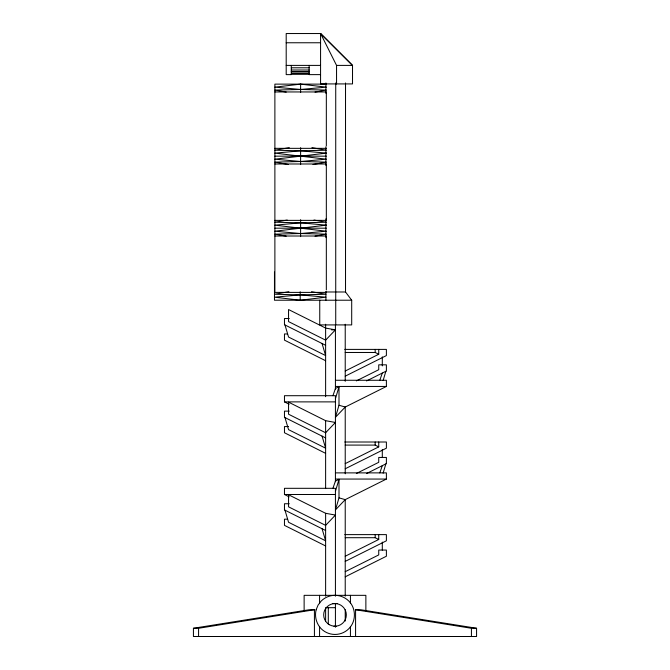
<?xml version="1.0" encoding="UTF-8"?>
<svg xmlns="http://www.w3.org/2000/svg" width="670" height="670" viewBox="0 0 670 670"><rect width="100%" height="100%" fill="white"/><g stroke="black" fill="none" stroke-linecap="round" stroke-linejoin="round"><path stroke-width="1" d="M335.427 398.784L338.995 386.716L335.427 388.491L332.931 395.702M338.995 386.716L338.995 405.25L335.427 417.318L345.226 407.033L386.389 386.448L386.389 380.267L335.427 380.267M335.427 491.395L338.995 479.326L335.427 481.102L332.931 488.313M338.995 479.326L338.995 497.86L335.427 509.929L345.226 499.644L386.389 479.058L386.389 472.878L335.427 472.878M383.123 380.56L385.861 371.281M383.123 473.171L385.861 463.891M379.806 380.267L382.302 373.056M379.806 472.878L382.302 465.667M335.427 329.858L325.62 340.142L288.552 321.608L288.552 309.54L325.62 328.074L335.427 329.858L331.508 329.858M345.226 371.012L378.734 354.262L378.734 349.397M345.226 376.163L386.389 355.577L386.389 349.397L344.79 349.397M356.348 380.887L378.734 369.698L378.734 364.832L386.389 364.832L386.389 371.012L366.549 380.937M345.226 463.623L378.734 446.873L378.734 442.007M345.226 468.774L386.389 448.188L386.389 442.007L344.79 442.007M356.348 473.497L378.734 462.308L378.734 457.443L386.389 457.443L386.389 463.623L366.549 473.548M345.226 556.234L378.734 539.484L378.734 534.618M345.226 561.385L386.389 540.799L386.389 534.618L344.79 534.618M345.226 571.669L378.734 554.919L378.734 550.053L386.389 550.053L386.389 556.234L345.226 576.82M315.017 92.083L326.332 90.09L300.612 89.47L274.884 90.09L286.199 92.083M289.289 147.66L274.884 150.197L300.612 150.817L326.332 150.197L311.927 147.66M312.957 164.477L326.332 162.123L300.612 161.504L274.884 162.123L288.259 164.477M287.229 220.053L274.884 222.222L300.612 222.842L326.332 222.222L313.987 220.053M315.017 236.15L326.332 234.148L300.612 233.537L274.884 234.148L286.199 236.15M288.879 291.718L274.474 294.256L300.194 294.875L325.922 294.256L311.517 291.718M355.577 636.5L355.577 609.742L360.728 609.742L476.571 628.267L476.571 636.5L193.429 636.5L193.429 628.267L309.272 609.742L314.423 609.742L314.423 636.5M193.429 628.267L198.571 628.267L314.423 609.742M300.612 84.127L274.884 87.15L300.612 89.47L326.332 87.15L300.612 84.127L300.612 92.561M300.194 300.219L325.922 297.195L300.194 294.875L274.474 297.195L300.194 300.219L300.194 291.785M320.57 33.5L336.549 65.4L352.521 65.4L320.57 33.5L320.57 83.918L352.521 83.918L352.521 65.4L320.57 33.534L286.199 33.534L286.199 74.621L291.291 74.621L291.291 65.4M286.199 42.763L320.57 42.763M286.199 65.4L320.57 65.4M291.291 67.787L309.146 67.787M291.291 70.015L309.146 70.015M291.291 71.497L309.146 71.497M291.291 71.924L309.146 71.924M291.291 73.39L309.146 73.39M291.291 74.311L309.146 74.311M320.57 74.621L309.146 74.621L309.146 65.4M326.332 84.127L274.884 84.127L274.884 292.396L326.332 292.396M274.884 91.949L326.332 91.949M274.884 148.338L326.332 148.338M274.884 156.16L326.332 156.16M274.884 163.983L326.332 163.983M274.884 220.371L326.332 220.371M274.884 228.185L326.332 228.185M274.884 236.008L326.332 236.008M325.922 291.986L345.527 291.986L351.7 300.219L351.7 324.916L319.749 324.916L319.749 300.219M351.7 300.219L274.474 300.219L274.474 272.028M289.247 318.526L284.465 318.526L284.465 324.707L325.62 345.293M287.581 333.962L284.465 333.962L284.465 340.142L325.62 360.728M345.192 352.479L375.175 352.479L378.734 354.262M335.427 386.448L386.389 386.448M335.427 481.688L335.427 395.702L284.465 395.702L284.465 401.883L335.427 401.883M289.247 411.137L284.465 411.137L284.465 417.318L325.62 437.904M288.552 426.572L284.465 426.572L284.465 432.753L325.62 453.339M345.192 445.089L375.175 445.089L378.734 446.873M335.427 479.058L386.389 479.058M335.427 596.2L335.427 488.313L284.465 488.313L284.465 494.494L335.427 494.494M289.247 503.748L284.465 503.748L284.465 509.929L325.62 530.514M287.581 519.183L284.465 519.183L284.465 525.364L325.62 545.95M345.192 537.7L375.175 537.7L378.734 539.484M332.94 603.569L337.06 603.569M335.427 607.69L325.62 607.69L325.62 621.065M333.97 626.207L336.223 626.207M355.577 609.742L471.429 628.267L476.571 628.267M325.62 420.685L335.427 422.469L325.62 432.753L288.552 414.219L288.552 402.151L325.62 420.685L325.62 488.614M325.62 513.295L335.427 515.079L325.62 525.364L288.552 506.83L288.552 494.762L325.62 513.295L325.62 596.2M338.995 405.25L345.226 407.033M338.995 497.86L345.226 499.644M284.465 401.883L289.139 404.228M284.465 494.494L289.139 496.839M322.061 343.509L325.62 355.577L288.552 337.043L284.984 324.975M322.061 436.12L325.62 448.188L288.552 429.654L284.984 417.586M322.061 528.731L325.62 540.799L288.552 522.265L284.984 510.197M471.429 628.267L471.429 636.5M382.302 356.85L382.302 365.904M382.302 449.461L382.302 457.51M382.302 542.072L382.302 550.12M375.175 349.397L375.175 352.479M375.175 442.007L375.175 445.089M375.175 534.618L375.175 537.7M365.87 610.772L365.87 595.337L304.13 595.337L304.13 610.772M350.435 595.337L350.435 603.168M350.435 626.618L350.435 636.5M345.527 82.946L345.527 291.986M345.226 324.238L345.226 381.305M345.226 406.866L345.226 473.807M345.226 499.954L345.226 596.183M345.226 609.742L345.226 621.065M336.549 65.4L336.549 83.918M335.729 82.946L335.729 324.916M335.427 324.749L335.427 389.387M335.427 603.511L335.427 627.237M328.3 607.69L328.3 624.155M326.332 92.778L326.332 145.834M326.332 164.812L326.332 219.534M326.332 236.845L326.332 289.892M325.922 82.946L325.922 93.398M325.922 146.705L325.922 165.515M325.922 218.822L325.922 237.641M325.922 291.475L325.922 300.219M325.62 324.238L325.62 396.699M319.565 595.337L319.565 603.168M319.565 626.618L319.565 636.5M300.612 147.727L300.612 164.594M300.612 219.752L300.612 236.627M198.571 628.267L198.571 636.5M316.114 609.834C314.448 616.509 316.391 623.77 321.173 628.72A19.547 19.547 0 0 0 348.827 628.72C356.272 621.366 356.272 608.419 348.827 601.065A19.547 19.547 0 0 0 321.173 601.065L318.066 605.119L316.114 609.834M326.332 153.137L274.884 159.184L300.612 161.504L326.332 159.184L274.884 153.137L300.612 150.817L326.332 153.137M326.332 225.17L274.884 231.209L300.612 233.537L326.332 231.209L274.884 225.17L300.612 222.842L326.332 225.17M329.339 624.691A11.323 11.323 0 0 0 346.323 614.893A11.323 11.323 0 0 0 329.339 605.085A11.323 11.323 0 0 0 329.339 624.691"/></g></svg>
